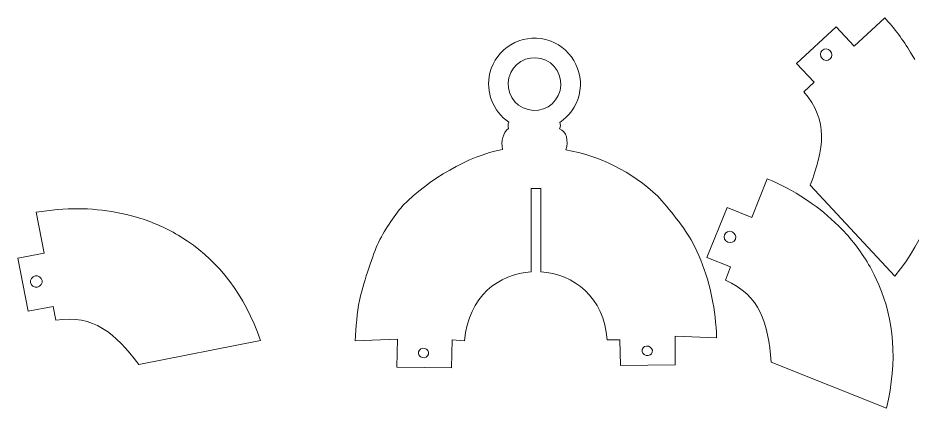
# Model space of a CAD drawing. Header units: millimetres. Extents: x -872 to 869, y -2161 to 2179.
# Drawn here: x 396.9 to 620.2, y -2160.7 to -2063.1 of the extents above; entities that cross this region are included whole.
import ezdxf

# ---------------------------------------------------------------- set-up
doc = ezdxf.new("R2010")
doc.units = ezdxf.units.MM
doc.header["$MEASUREMENT"] = 0
doc.layers.add('Layer 1', color=7, linetype='Continuous')

msp = doc.modelspace()

# ---------------------------------------------------------------- linework, layer by layer
at = {"layer": 'Layer 1', "color": 240, "lineweight": 5}
for points, knots in [([(601.2615, -2065.3248), (601.2615, -2065.3248), (605.7975, -2070.2064), (605.7975, -2070.2064), (605.7975, -2070.2064), (605.7975, -2070.2064), (613.4303, -2063.1133), (613.4303, -2063.1133)], [0, 0, 0, 0, 0.33333333, 0.33333333, 0.33333333, 0.33333333, 1, 1, 1, 1]), ([(519.4901, -2089.1485), (515.6265, -2086.5238), (513.6125, -2081.6792), (514.8099, -2076.8832), (514.8099, -2076.8832), (516.3445, -2070.7382), (522.5692, -2067.0012), (528.7137, -2068.5352), (528.7137, -2068.5352), (534.858, -2070.0695), (538.5953, -2076.294), (537.0614, -2082.4387), (537.0614, -2082.4387), (536.336, -2085.3435), (534.5619, -2087.7107), (532.244, -2089.237)], [0, 0, 0, 0, 0.2, 0.2, 0.2, 0.2, 0.4, 0.4, 0.4, 0.4, 0.6, 0.6, 0.6, 0.6, 1, 1, 1, 1]), ([(532.3294, -2081.2566), (531.4478, -2084.7883), (527.8702, -2086.9361), (524.3395, -2086.0545), (524.3395, -2086.0545), (520.8083, -2085.1728), (518.6606, -2081.5957), (519.542, -2078.0646), (519.542, -2078.0646), (520.4238, -2074.5337), (524.0009, -2072.3857), (527.532, -2073.2675), (527.532, -2073.2675), (531.063, -2074.1493), (533.2106, -2077.7261), (532.3294, -2081.2566)], [0, 0, 0, 0, 0.2, 0.2, 0.2, 0.2, 0.4, 0.4, 0.4, 0.4, 0.6, 0.6, 0.6, 0.6, 1, 1, 1, 1]), ([(597.7844, -2071.2301), (597.2167, -2071.7579), (597.2035, -2072.6685), (597.7561, -2073.263), (597.7561, -2073.263), (598.3091, -2073.8577), (599.2177, -2073.912), (599.786, -2073.3838), (599.786, -2073.3838), (600.3543, -2072.8555), (600.3665, -2071.9453), (599.8142, -2071.3507), (599.8142, -2071.3507), (599.2613, -2070.7559), (598.3527, -2070.702), (597.7844, -2071.2301)], [0, 0, 0, 0, 0.2, 0.2, 0.2, 0.2, 0.4, 0.4, 0.4, 0.4, 0.6, 0.6, 0.6, 0.6, 1, 1, 1, 1]), ([(591.4021, -2074.487), (591.4021, -2074.487), (595.7598, -2079.1767), (595.7598, -2079.1767), (595.7598, -2079.1767), (595.7598, -2079.1767), (593.1817, -2081.5723), (593.1817, -2081.5723)], [0, 0, 0, 0, 0.33333333, 0.33333333, 0.33333333, 0.33333333, 1, 1, 1, 1]), ([(593.1817, -2081.5723), (599.4199, -2088.8081), (598.2842, -2095.8217), (594.791, -2104.9623), (594.791, -2104.9623), (594.791, -2104.9623), (615.9656, -2127.6518), (615.9656, -2127.6518), (615.9656, -2127.6518), (623.6819, -2118.097), (627.0236, -2108.2916), (627.3766, -2098.995)], [0, 0, 0, 0, 0.25, 0.25, 0.25, 0.25, 0.5, 0.5, 0.5, 0.5, 1, 1, 1, 1]), ([(517.9802, -2096.0376), (517.4225, -2093.8122), (518.0823, -2091.9041), (519.4349, -2090.7326), (519.4349, -2090.7326), (519.2422, -2090.2595), (519.3064, -2089.6876), (519.4897, -2089.1487)], [0, 0, 0, 0, 0.33333333, 0.33333333, 0.33333333, 0.33333333, 1, 1, 1, 1]), ([(533.7874, -2096.095), (534.4467, -2093.8939), (533.9499, -2091.4583), (532.1913, -2090.8862), (532.1913, -2090.8862), (532.4811, -2090.3467), (532.4506, -2089.7437), (532.244, -2089.237)], [0, 0, 0, 0, 0.33333333, 0.33333333, 0.33333333, 0.33333333, 1, 1, 1, 1]), ([(525.0903, -2126.5725), (517.0963, -2127.0709), (509.4124, -2132.6894), (508.4859, -2143.8037), (508.4859, -2143.8037), (508.4859, -2143.8037), (505.3802, -2143.5668), (505.3802, -2143.5668), (505.3802, -2143.5668), (505.3802, -2143.5668), (505.1832, -2150.6226), (505.1832, -2150.6226), (505.1832, -2150.6226), (505.1832, -2150.6226), (491.519, -2150.3941), (491.519, -2150.3941), (491.519, -2150.3941), (491.519, -2150.3941), (491.6754, -2143.4293), (491.6754, -2143.4293), (491.6754, -2143.4293), (491.6754, -2143.4293), (481.1729, -2143.8213), (481.1729, -2143.8213), (481.1729, -2143.8213), (481.2846, -2140.2585), (481.6416, -2136.8962), (482.2183, -2133.7343), (482.2183, -2133.7343), (482.9799, -2130.2539), (485.3626, -2122.8931), (486.632, -2119.921), (486.632, -2119.921), (488.428, -2116.1991), (490.608, -2112.9078), (493.0859, -2110.0409), (493.0859, -2110.0409), (499.5148, -2103.5059), (509.4688, -2097.5226), (517.9802, -2096.0376)], [0, 0, 0, 0, 0.09090909, 0.09090909, 0.09090909, 0.09090909, 0.18181818, 0.18181818, 0.18181818, 0.18181818, 0.27272727, 0.27272727, 0.27272727, 0.27272727, 0.36363636, 0.36363636, 0.36363636, 0.36363636, 0.45454545, 0.45454545, 0.45454545, 0.45454545, 0.54545455, 0.54545455, 0.54545455, 0.54545455, 0.63636364, 0.63636364, 0.63636364, 0.63636364, 0.72727273, 0.72727273, 0.72727273, 0.72727273, 0.81818182, 0.81818182, 0.81818182, 0.81818182, 1, 1, 1, 1]), ([(565.4529, -2119.3138), (563.5994, -2115.7878), (559.2505, -2110.4656), (556.7416, -2107.7095), (556.7416, -2107.7095), (550.2533, -2101.5047), (542.1981, -2097.6119), (533.7874, -2096.095)], [0, 0, 0, 0, 0.33333333, 0.33333333, 0.33333333, 0.33333333, 1, 1, 1, 1]), ([(574.0147, -2110.5033), (574.0147, -2110.5033), (580.1962, -2112.9922), (580.1962, -2112.9922), (580.1962, -2112.9922), (580.1962, -2112.9922), (584.0875, -2103.3264), (584.0875, -2103.3264)], [0, 0, 0, 0, 0.33333333, 0.33333333, 0.33333333, 0.33333333, 1, 1, 1, 1]), ([(527.5054, -2126.5786), (527.5054, -2126.5786), (527.5054, -2126.578), (527.5054, -2126.578), (527.5054, -2126.578), (527.5054, -2126.578), (527.5054, -2105.7934), (527.5054, -2105.7934), (527.5054, -2105.7934), (527.5054, -2105.7934), (527.1486, -2105.7934), (527.1486, -2105.7934), (527.1486, -2105.7934), (527.1486, -2105.7934), (525.0986, -2105.7934), (525.0986, -2105.7934), (525.0986, -2105.7934), (525.0986, -2105.7934), (525.0986, -2105.8126), (525.0986, -2105.8126), (525.0986, -2105.8126), (525.0986, -2105.8126), (525.0986, -2105.8134), (525.0986, -2105.8134), (525.0986, -2105.8134), (525.0986, -2105.8134), (525.0986, -2126.1826), (525.0986, -2126.1826), (525.0986, -2126.1826), (525.0986, -2126.1826), (525.0986, -2126.5725), (525.0986, -2126.5725)], [0, 0, 0, 0, 0.11111111, 0.11111111, 0.11111111, 0.11111111, 0.22222222, 0.22222222, 0.22222222, 0.22222222, 0.33333333, 0.33333333, 0.33333333, 0.33333333, 0.44444444, 0.44444444, 0.44444444, 0.44444444, 0.55555556, 0.55555556, 0.55555556, 0.55555556, 0.66666667, 0.66666667, 0.66666667, 0.66666667, 0.77777778, 0.77777778, 0.77777778, 0.77777778, 1, 1, 1, 1]), ([(396.8998, -2123.2069), (396.8998, -2123.2069), (403.444, -2121.9503), (403.444, -2121.9503), (403.444, -2121.9503), (403.444, -2121.9503), (401.4787, -2111.7176), (401.4787, -2111.7176)], [0, 0, 0, 0, 0.33333333, 0.33333333, 0.33333333, 0.33333333, 1, 1, 1, 1]), ([(573.3794, -2117.3268), (573.09, -2118.0459), (573.4653, -2118.8756), (574.2183, -2119.1786), (574.2183, -2119.1786), (574.9717, -2119.4817), (575.8172, -2119.1444), (576.1069, -2118.4247), (576.1069, -2118.4247), (576.3965, -2117.7048), (576.0204, -2116.8759), (575.2677, -2116.5726), (575.2677, -2116.5726), (574.5143, -2116.2694), (573.669, -2116.6071), (573.3794, -2117.3268)], [0, 0, 0, 0, 0.2, 0.2, 0.2, 0.2, 0.4, 0.4, 0.4, 0.4, 0.6, 0.6, 0.6, 0.6, 1, 1, 1, 1]), ([(406.389, -2138.6736), (415.8318, -2137.2225), (421.1755, -2141.905), (427.0721, -2149.7142), (427.0721, -2149.7142), (427.0721, -2149.7142), (457.5377, -2143.7961), (457.5377, -2143.7961), (457.5377, -2143.7961), (453.5297, -2132.187), (446.9891, -2124.1537), (439.2948, -2118.924)], [0, 0, 0, 0, 0.25, 0.25, 0.25, 0.25, 0.5, 0.5, 0.5, 0.5, 1, 1, 1, 1]), ([(568.9881, -2122.9888), (568.9881, -2122.9888), (574.9267, -2125.3799), (574.9267, -2125.3799), (574.9267, -2125.3799), (574.9267, -2125.3799), (573.6122, -2128.6445), (573.6122, -2128.6445)], [0, 0, 0, 0, 0.33333333, 0.33333333, 0.33333333, 0.33333333, 1, 1, 1, 1]), ([(400.0622, -2129.2866), (400.2085, -2130.0478), (400.9735, -2130.5419), (401.7706, -2130.3887), (401.7706, -2130.3887), (402.568, -2130.2353), (403.096, -2129.4938), (402.9496, -2128.7319), (402.9496, -2128.7319), (402.8031, -2127.9699), (402.0379, -2127.4769), (401.2409, -2127.6297), (401.2409, -2127.6297), (400.4434, -2127.783), (399.9158, -2128.5247), (400.0622, -2129.2866)], [0, 0, 0, 0, 0.2, 0.2, 0.2, 0.2, 0.4, 0.4, 0.4, 0.4, 0.6, 0.6, 0.6, 0.6, 1, 1, 1, 1]), ([(527.5054, -2126.578), (535.6428, -2127.1151), (543.4302, -2132.9196), (544.0602, -2143.5948), (544.0602, -2143.5948), (544.0602, -2143.5948), (547.2589, -2143.6015), (547.2589, -2143.6015), (547.2589, -2143.6015), (547.2589, -2143.6015), (547.396, -2149.9991), (547.396, -2149.9991), (547.396, -2149.9991), (547.396, -2149.9991), (561.0558, -2149.8409), (561.0558, -2149.8409), (561.0558, -2149.8409), (561.0558, -2149.8409), (561.0697, -2142.706), (561.0697, -2142.706), (561.0697, -2142.706), (561.0697, -2142.706), (571.4311, -2143.1217), (571.4311, -2143.1217), (571.4311, -2143.1217), (571.3038, -2139.5642), (570.9039, -2136.2006), (570.2632, -2133.0324)], [0, 0, 0, 0, 0.125, 0.125, 0.125, 0.125, 0.25, 0.25, 0.25, 0.25, 0.375, 0.375, 0.375, 0.375, 0.5, 0.5, 0.5, 0.5, 0.625, 0.625, 0.625, 0.625, 0.75, 0.75, 0.75, 0.75, 1, 1, 1, 1]), ([(573.6122, -2128.6445), (582.3355, -2132.5401), (584.2906, -2139.3708), (585.0166, -2149.1292), (585.0166, -2149.1292), (585.0166, -2149.1292), (613.8307, -2160.6587), (613.8307, -2160.6587), (613.8307, -2160.6587), (616.7506, -2148.7293), (615.6047, -2138.4337), (611.9703, -2129.8697)], [0, 0, 0, 0, 0.25, 0.25, 0.25, 0.25, 0.5, 0.5, 0.5, 0.5, 1, 1, 1, 1]), ([(399.4384, -2136.4247), (399.4384, -2136.4247), (405.7254, -2135.2175), (405.7254, -2135.2175), (405.7254, -2135.2175), (405.7254, -2135.2175), (406.389, -2138.6736), (406.389, -2138.6736)], [0, 0, 0, 0, 0.33333333, 0.33333333, 0.33333333, 0.33333333, 1, 1, 1, 1]), ([(499.4589, -2147.1839), (499.2995, -2147.8224), (498.6111, -2148.2007), (497.9218, -2148.0289), (497.9218, -2148.0289), (497.2327, -2147.8565), (496.803, -2147.1992), (496.9625, -2146.5606), (496.9625, -2146.5606), (497.1221, -2145.9212), (497.8104, -2145.5431), (498.4996, -2145.7152), (498.4996, -2145.7152), (499.1888, -2145.8874), (499.6185, -2146.5446), (499.4589, -2147.1839)], [0, 0, 0, 0, 0.2, 0.2, 0.2, 0.2, 0.4, 0.4, 0.4, 0.4, 0.6, 0.6, 0.6, 0.6, 1, 1, 1, 1]), ([(555.3518, -2146.6436), (555.1925, -2147.2825), (554.5042, -2147.6609), (553.8154, -2147.4886), (553.8154, -2147.4886), (553.1257, -2147.3167), (552.6961, -2146.6595), (552.8556, -2146.0204), (552.8556, -2146.0204), (553.0154, -2145.3809), (553.7034, -2145.0031), (554.3928, -2145.1754), (554.3928, -2145.1754), (555.0821, -2145.3474), (555.5118, -2146.0049), (555.3518, -2146.6436)], [0, 0, 0, 0, 0.2, 0.2, 0.2, 0.2, 0.4, 0.4, 0.4, 0.4, 0.6, 0.6, 0.6, 0.6, 1, 1, 1, 1])]:
    msp.add_open_spline(points, degree=3, knots=knots, dxfattribs=at)
for points in [[(619.887, -2071.7409), (617.9736, -2068.6026), (615.7848, -2065.7071), (613.4302, -2063.1134)], [(601.2615, -2065.3248), (601.2615, -2065.3248), (591.4021, -2074.487), (591.4021, -2074.487)], [(619.887, -2071.7409), (619.887, -2071.7409), (620.934, -2073.5322), (620.934, -2073.5322)], [(593.6005, -2108.3888), (590.5341, -2106.3622), (587.3216, -2104.6725), (584.0875, -2103.3265)], [(593.6005, -2108.3888), (593.6005, -2108.3888), (595.31, -2109.5647), (595.31, -2109.5647)], [(574.0147, -2110.5033), (574.0147, -2110.5033), (568.9881, -2122.9888), (568.9881, -2122.9888)], [(602.7204, -2115.9659), (600.4341, -2113.58), (597.9367, -2111.4441), (595.3102, -2109.5641)], [(412.2173, -2110.8194), (408.5419, -2110.7771), (404.9263, -2111.0971), (401.4787, -2111.7177)], [(412.2173, -2110.8194), (412.2173, -2110.8194), (414.2912, -2110.8818), (414.2912, -2110.8818)], [(423.9878, -2112.2479), (420.7735, -2111.481), (417.5173, -2111.0386), (414.2911, -2110.8812)], [(423.9878, -2112.2479), (423.9878, -2112.2479), (426.1592, -2112.8182), (426.1592, -2112.8182)], [(436.9464, -2117.4344), (433.5052, -2115.4014), (429.8717, -2113.883), (426.1592, -2112.8182)], [(602.7204, -2115.9659), (602.7204, -2115.9659), (604.2367, -2117.6215), (604.2367, -2117.6215)], [(436.9464, -2117.4344), (436.9464, -2117.4344), (439.2951, -2118.924), (439.2951, -2118.924)], [(566.4895, -2121.4093), (566.4895, -2121.4093), (565.4529, -2119.3138), (565.4529, -2119.3138)], [(610.8032, -2127.3454), (609.012, -2123.7723), (606.7804, -2120.5277), (604.2367, -2117.6215)], [(569.7995, -2130.9429), (568.9702, -2127.5229), (567.8528, -2124.3445), (566.4892, -2121.4094)], [(396.8998, -2123.2069), (396.8998, -2123.2069), (399.4384, -2136.4247), (399.4384, -2136.4247)], [(610.8032, -2127.3454), (610.8032, -2127.3454), (611.9705, -2129.8698), (611.9705, -2129.8698)], [(570.2635, -2133.0324), (570.2635, -2133.0324), (569.7995, -2130.9429), (569.7995, -2130.9429)]]:
    msp.add_open_spline(points, degree=3, dxfattribs=at)

doc.saveas('drawing.dxf')
